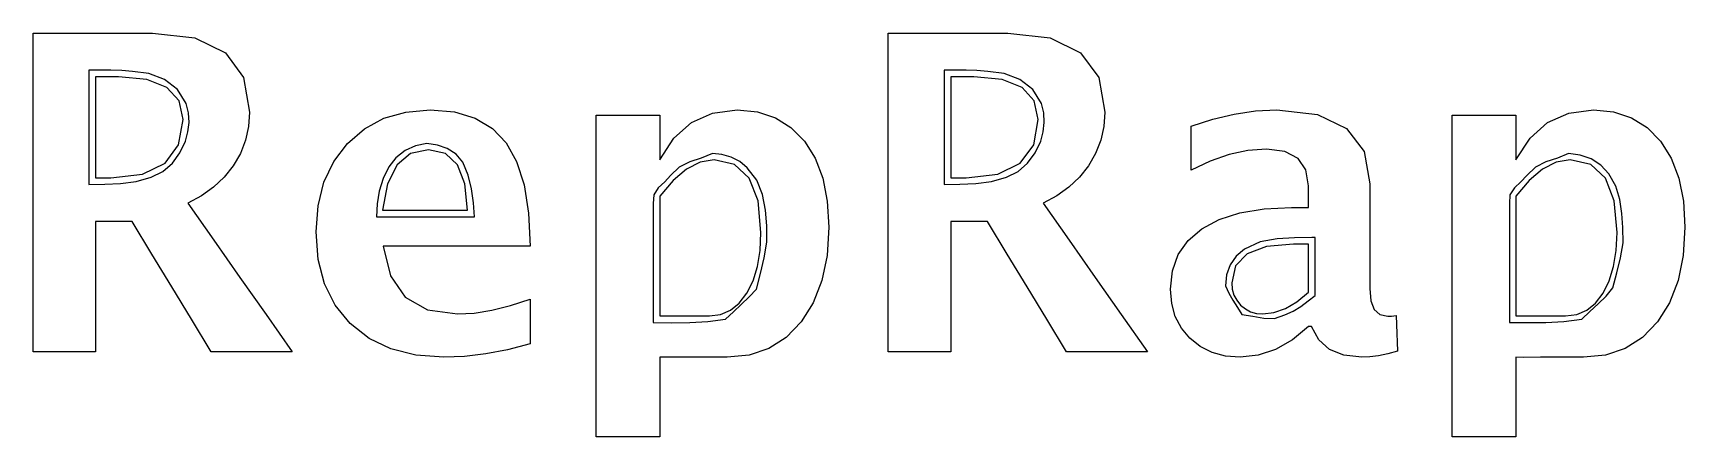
# Model space of a CAD drawing. Extents: x 0 to 282, y 0 to 69.
import ezdxf

# ---------------------------------------------------------------- set-up
doc = ezdxf.new("R2010")
doc.units = 0
doc.layers.add('Cutouts', color=7, linetype='CONTINUOUS')
doc.layers.add('Text', color=7, linetype='CONTINUOUS')

msp = doc.modelspace()

# ---------------------------------------------------------------- linework, layer by layer
at = {"layer": 'Cutouts', "color": 7}
for points in [[(9.551458, 62.138187), (9.551458, 57.391122), (9.551458, 52.644057), (9.551458, 47.896989), (9.551458, 43.149924), (12.24195, 43.226434), (14.948725, 43.353214), (17.619478, 43.687932), (20.201903, 44.388264), (22.168702, 45.378127), (23.801691, 46.818338), (25.101422, 48.587443), (26.068448, 50.564003), (26.451747, 52.156611), (26.649726, 53.777174), (26.585565, 55.399669), (26.182444, 56.998083), (24.667694, 59.370318), (22.455005, 61.079817), (19.811248, 62.11469), (17.003297, 62.463048), (15.144982, 62.622407), (13.281813, 62.678855), (11.416425, 62.689494), (9.551458, 62.711451), (9.551458, 62.568136), (9.551458, 62.424821), (9.551458, 62.281503), (9.551458, 62.138187)], [(155.672014, 62.138187), (155.672014, 57.391122), (155.672014, 52.644057), (155.672014, 47.896989), (155.672014, 43.149924), (158.362506, 43.226434), (161.06928, 43.353214), (163.740033, 43.687932), (166.32246, 44.388264), (168.287742, 45.377461), (169.917313, 46.818858), (171.21553, 48.588064), (172.186752, 50.560698), (172.571901, 52.15362), (172.770354, 53.775136), (172.706067, 55.39878), (172.303, 56.998083), (170.788251, 59.370318), (168.575561, 61.079817), (165.931805, 62.11469), (163.123852, 62.463048), (161.265537, 62.622407), (159.402368, 62.678855), (157.536981, 62.689494), (155.672014, 62.711451), (155.672014, 62.568136), (155.672014, 62.424821), (155.672014, 62.281503), (155.672014, 62.138187)], [(67.301181, 50.18784), (65.355399, 49.765641), (63.555541, 48.947155), (62.005134, 47.738688), (60.807702, 46.146548), (59.802406, 44.168105), (59.152728, 42.042266), (58.80196, 39.834761), (58.693403, 37.611312), (62.878228, 37.611312), (67.063056, 37.611312), (71.247883, 37.611312), (75.432708, 37.611312), (75.245225, 40.011898), (74.915516, 42.402568), (74.346407, 44.730941), (73.440736, 46.944624), (72.268167, 48.324759), (70.775446, 49.292191), (69.080482, 49.896643), (67.301181, 50.18784)], [(116.072708, 48.44159), (114.171976, 47.681978), (112.21076, 47.011663), (110.395055, 46.123947), (108.930858, 44.712122), (107.923638, 43.620278), (106.82664, 42.563271), (106.038241, 41.383162), (105.956806, 39.922007), (105.956806, 34.830983), (105.956806, 29.73996), (105.956806, 24.648933), (105.956806, 19.55791), (109.060669, 19.536941), (112.182456, 19.56299), (115.28263, 19.729808), (118.321667, 20.131159), (119.645963, 21.402438), (120.998406, 22.658801), (122.326578, 23.927957), (123.578056, 25.237618), (124.261451, 27.917981), (124.936837, 30.599338), (125.378216, 33.309608), (125.359589, 36.076715), (125.121306, 38.752667), (124.626531, 41.419224), (123.66093, 43.900192), (122.01017, 46.019379), (120.77157, 47.080901), (119.293092, 47.816338), (117.688789, 48.258846), (116.072708, 48.44159)], [(262.343194, 48.44159), (260.442462, 47.681978), (258.481246, 47.011663), (256.665541, 46.123947), (255.201344, 44.712122), (254.194124, 43.620278), (253.097126, 42.563271), (252.308727, 41.383162), (252.227292, 39.922007), (252.227292, 34.833187), (252.227292, 29.744368), (252.227292, 24.655549), (252.227292, 19.566729), (255.331143, 19.541414), (258.452922, 19.564104), (261.553099, 19.729227), (264.592153, 20.131165), (265.949608, 21.460378), (267.384256, 22.745835), (268.751998, 24.068984), (269.908737, 25.511277), (270.557117, 28.055003), (271.208985, 30.598308), (271.641062, 33.1689), (271.630084, 35.794498), (271.448818, 38.189487), (271.095066, 40.596179), (270.400467, 42.891797), (269.196656, 44.953569), (267.86203, 46.449923), (266.197252, 47.528836), (264.318818, 48.192117), (262.343194, 48.44159)], [(218.484097, 34.083535), (215.525237, 34.021008), (212.534379, 33.882959), (209.643653, 33.34604), (206.985179, 32.0869), (205.543573, 30.908608), (204.510346, 29.409334), (203.895449, 27.685266), (203.708821, 25.832596), (204.282043, 24.577511), (205.005886, 23.356192), (205.778611, 22.146156), (206.498472, 20.924924), (208.375069, 20.652763), (210.26041, 20.293333), (212.108469, 20.243377), (213.873218, 20.899636), (215.306173, 21.484305), (216.599031, 22.314225), (217.825015, 23.261173), (219.057361, 24.196935), (219.057361, 26.670787), (219.057361, 29.144643), (219.057361, 31.618496), (219.057361, 34.092351), (218.914046, 34.090094), (218.770728, 34.087836), (218.627412, 34.085578), (218.484097, 34.08332), (218.484097, 34.083317), (218.484097, 34.083315), (218.484097, 34.083312), (218.484097, 34.083535)]]:
    msp.add_lwpolyline(points, dxfattribs=at)
at = {"layer": 'Text', "color": 7}
for points in [[(0, 14.545671), (0, 28.170691), (0, 41.795711), (0, 55.420734), (0, 69.045754), (5.100179, 69.045754), (10.200359, 69.045754), (15.300539, 69.045754), (20.400719, 69.045754), (27.666611, 68.201077), (32.856543, 65.66708), (35.970512, 61.443794), (37.008525, 55.531204), (36.832433, 53.065099), (36.304226, 50.711783), (35.423898, 48.471255), (34.191456, 46.343514), (32.650577, 44.392949), (30.845023, 42.684062), (28.774802, 41.216848), (26.439921, 39.991301), (30.895674, 33.629823), (35.351426, 27.268345), (39.807179, 20.906867), (44.262932, 14.545389), (40.810643, 14.545474), (37.358357, 14.54553), (33.906068, 14.545587), (30.453782, 14.545671), (27.075142, 20.115355), (23.696503, 25.685039), (20.317864, 31.254723), (16.939225, 36.824406), (15.374188, 36.824406), (13.809151, 36.824406), (12.244113, 36.824406), (10.679076, 36.824406), (10.679076, 31.254723), (10.679076, 25.685039), (10.679076, 20.115355), (10.679076, 14.545671), (8.009307, 14.545671), (5.339538, 14.545671), (2.669769, 14.545671), (0, 14.545671)], [(146.119229, 14.545671), (146.119229, 28.170691), (146.119229, 41.795711), (146.119229, 55.420734), (146.119229, 69.045754), (151.219408, 69.045754), (156.319587, 69.045754), (161.419766, 69.045754), (166.519945, 69.045754), (173.78584, 68.201077), (178.975772, 65.66708), (182.089744, 61.443794), (183.127754, 55.531204), (182.951665, 53.065099), (182.423455, 50.711783), (181.54313, 48.471255), (180.310691, 46.343514), (178.769795, 44.392957), (176.964238, 42.684068), (174.894026, 41.216851), (172.559147, 39.991301), (177.0149, 33.629894), (181.470653, 27.268486), (185.926405, 20.907079), (190.382158, 14.545671), (186.929872, 14.545671), (183.477586, 14.545671), (180.025297, 14.545671), (176.573011, 14.545671), (173.194373, 20.115355), (169.815733, 25.685039), (166.437096, 31.254723), (163.058455, 36.824406), (161.493417, 36.824406), (159.928379, 36.824406), (158.363339, 36.824406), (156.798301, 36.824406), (156.798301, 31.254723), (156.798301, 25.685039), (156.798301, 20.115355), (156.798301, 14.545671), (154.128532, 14.545671), (151.458766, 14.545671), (148.788998, 14.545671), (146.119229, 14.545671)], [(10.679076, 44.299759), (11.33271, 44.299759), (11.986343, 44.299759), (12.639976, 44.299759), (13.29361, 44.299759), (18.690669, 44.923462), (22.545717, 46.794589), (24.858755, 49.913159), (25.629784, 54.279173), (24.94161, 57.469064), (22.877137, 59.747565), (19.436363, 61.114689), (14.619288, 61.570407), (13.634235, 61.570407), (12.649182, 61.570407), (11.664129, 61.570407), (10.679076, 61.570407), (10.679076, 57.252746), (10.679076, 52.935082), (10.679076, 48.61742), (10.679076, 44.299759)], [(156.798301, 44.299759), (157.451936, 44.299759), (158.105568, 44.299759), (158.759203, 44.299759), (159.412836, 44.299759), (164.809895, 44.923462), (168.664946, 46.794589), (170.977983, 49.913159), (171.749014, 54.279173), (171.060841, 57.469064), (168.996366, 59.747565), (165.555591, 61.114689), (160.738515, 61.570407), (159.753461, 61.570407), (158.768409, 61.570407), (157.783355, 61.570407), (156.798301, 61.570407), (156.798301, 57.252746), (156.798301, 52.935082), (156.798301, 48.61742), (156.798301, 44.299759)], [(84.917068, 15.908155), (81.08271, 14.909289), (77.349629, 14.195829), (73.71783, 13.767726), (70.187306, 13.625034), (65.39092, 13.984077), (61.128495, 15.06119), (57.400029, 16.856383), (54.205519, 19.369659), (51.643932, 22.504332), (49.814218, 26.163747), (48.716384, 30.347912), (48.350438, 35.056834), (48.685309, 39.522928), (49.689924, 43.531031), (51.364286, 47.081138), (53.70839, 50.173255), (56.60254, 52.678451), (59.927092, 54.467876), (63.682039, 55.541539), (67.867375, 55.899445), (72.0055, 55.549591), (75.545242, 54.500089), (78.486595, 52.750937), (80.829565, 50.302135), (82.617829, 47.096093), (83.895167, 43.075327), (84.661581, 38.23983), (84.917068, 32.5896), (78.647713, 32.5896), (72.378361, 32.5896), (66.109006, 32.5896), (59.839654, 32.5896), (61.047946, 27.53084), (63.568112, 23.917447), (67.400153, 21.749425), (72.544071, 21.026772), (75.374929, 21.18555), (78.380714, 21.66195), (81.561426, 22.455973), (84.917068, 23.567619), (84.917068, 21.652752), (84.917068, 19.737888), (84.917068, 17.823022), (84.917068, 15.908155)], [(96.185341, -0.000006), (96.185341, 13.744696), (96.185341, 27.489415), (96.185341, 41.234126), (96.185341, 54.978836), (98.910346, 54.978836), (101.635354, 54.978836), (104.360359, 54.978836), (107.085364, 54.978836), (107.085364, 53.073173), (107.085364, 51.16751), (107.085364, 49.261847), (107.085364, 47.356183), (109.485842, 51.093838), (112.489327, 53.763599), (116.095822, 55.365469), (120.305328, 55.899445), (123.756443, 55.5657), (126.818613, 54.564531), (129.491839, 52.895935), (131.776123, 50.559908), (133.60466, 47.639255), (134.910768, 44.216884), (135.694448, 40.29279), (135.955696, 35.866973), (135.661075, 31.042971), (134.77728, 26.734522), (133.304311, 22.941619), (131.242173, 19.664251), (128.685157, 17.022123), (125.727691, 15.134926), (122.369772, 14.002619), (118.611402, 13.625203), (115.01871, 13.625203), (111.255717, 13.625203), (108.289059, 13.625203), (107.085364, 13.625203), (107.085364, 10.218894), (107.085364, 6.812585), (107.085364, 3.406304), (107.085364, -0.000006), (104.360359, -0.000006), (101.635354, -0.000006), (98.910346, -0.000006), (96.185341, -0.000006)], [(217.926813, 18.890914), (215.153463, 16.587083), (212.283461, 14.941496), (209.3168, 13.954162), (206.253481, 13.625034), (203.726398, 13.827557), (201.447888, 14.435153), (199.417946, 15.447814), (197.636573, 16.865546), (196.186611, 18.605511), (195.150923, 20.584837), (194.52951, 22.803519), (194.32237, 25.261545), (194.657241, 28.420379), (195.661859, 31.194863), (197.336218, 33.585), (199.680322, 35.59079), (202.648123, 37.177689), (206.193621, 38.311184), (210.316812, 38.991289), (215.017689, 39.217995), (215.74497, 39.217995), (216.472251, 39.217995), (217.199532, 39.217995), (217.926813, 39.217995), (217.926813, 40.138604), (217.926813, 41.059213), (217.926813, 41.979825), (217.926813, 42.900433), (217.478006, 45.65534), (216.131606, 47.623137), (213.887626, 48.803825), (210.746058, 49.197404), (207.551531, 48.971838), (204.3386, 48.295182), (201.107263, 47.167442), (197.857514, 45.588611), (197.857514, 47.466656), (197.857514, 49.344701), (197.857514, 51.222746), (197.857514, 53.100791), (201.549152, 54.325181), (205.222385, 55.199751), (208.877208, 55.724507), (212.51363, 55.899445), (219.45731, 55.109999), (224.417088, 52.741723), (227.392972, 48.794616), (228.384941, 43.268674), (228.384941, 38.794507), (228.384941, 34.320339), (228.384941, 29.846171), (228.384941, 25.372004), (228.575946, 23.293722), (229.149021, 21.809233), (230.104163, 20.91854), (231.441371, 20.621642), (231.738243, 20.630871), (232.07656, 20.658528), (232.456318, 20.704573), (232.877521, 20.768965), (232.941963, 19.240757), (233.006406, 17.712552), (233.070849, 16.184344), (233.135291, 14.656133), (231.455158, 14.205029), (229.876305, 13.882816), (228.398733, 13.689465), (227.02244, 13.625034), (223.970602, 13.954162), (221.51717, 14.941499), (219.662149, 16.587086), (218.405532, 18.890917), (218.285853, 18.890917), (218.166171, 18.890917), (218.046492, 18.890917), (217.926813, 18.890914)], [(242.451867, -0.000006), (242.451867, 13.744696), (242.451867, 27.489415), (242.451867, 41.234126), (242.451867, 54.978836), (245.176873, 54.978836), (247.901878, 54.978836), (250.626886, 54.978836), (253.351891, 54.978836), (253.351891, 53.073173), (253.351891, 51.16751), (253.351891, 49.261847), (253.351891, 47.356183), (255.752369, 51.093838), (258.755854, 53.763599), (262.362346, 55.365469), (266.571851, 55.899445), (270.022966, 55.5657), (273.085137, 54.564531), (275.758365, 52.895935), (278.042652, 50.559908), (279.87119, 47.639255), (281.177294, 44.216884), (281.960972, 40.29279), (282.222222, 35.866973), (281.927599, 31.042971), (281.043806, 26.734522), (279.570838, 22.941619), (277.508696, 19.664251), (274.951681, 17.022123), (271.994215, 15.134926), (268.636298, 14.002619), (264.877925, 13.625203), (261.284974, 13.620688), (257.521549, 13.613068), (254.554804, 13.610246), (253.351891, 13.623792), (253.351891, 10.217483), (253.351891, 6.811174), (253.351891, 3.404893), (253.351891, -0.001417), (250.626886, -0.001417), (247.901881, -0.001417), (245.176873, -0.001417), (242.451867, -0.000006)], [(59.692357, 38.739276), (63.319558, 38.739276), (66.946763, 38.739276), (70.573965, 38.739276), (74.20117, 38.739276), (73.784579, 43.266357), (72.534845, 46.499992), (70.451969, 48.440185), (67.535953, 49.086934), (64.504835, 48.440185), (62.187198, 46.499992), (60.583039, 43.266357), (59.692357, 38.739276)], [(107.085364, 20.695491), (107.990143, 20.707993), (110.199314, 20.706582), (112.968913, 20.69964), (115.554972, 20.695463), (117.460621, 20.93825), (119.163744, 21.666623), (120.664343, 22.880616), (121.962424, 24.580252), (123.009595, 26.684994), (123.757583, 29.114256), (124.206387, 31.868037), (124.356007, 34.946336), (123.856555, 40.375614), (122.358254, 44.253678), (119.86111, 46.580527), (116.365113, 47.356155), (113.976116, 46.967182), (111.633161, 45.800304), (109.336242, 43.855521), (107.085364, 41.132833), (107.085364, 36.023491), (107.085364, 30.914148), (107.085364, 25.804805), (107.085364, 20.695491)], [(253.351891, 20.695491), (254.254085, 20.695491), (256.463543, 20.695491), (259.234579, 20.695491), (261.821501, 20.695491), (263.727147, 20.938278), (265.430268, 21.666652), (266.930869, 22.880645), (268.228947, 24.58028), (269.276122, 26.685023), (270.024112, 29.114284), (270.472913, 31.868065), (270.62253, 34.946364), (270.123082, 40.375642), (268.624787, 44.253706), (266.127639, 46.580555), (262.63164, 47.356183), (260.242643, 46.967211), (257.899687, 45.800332), (255.602768, 43.85555), (253.351891, 41.132862), (253.351891, 36.023519), (253.351891, 30.914176), (253.351891, 25.804834), (253.351891, 20.695491)], [(217.926813, 24.745992), (217.926813, 26.798956), (217.926813, 28.851916), (217.926813, 30.904877), (217.926813, 32.957841), (217.282387, 32.957841), (216.63796, 32.957841), (215.993534, 32.957841), (215.349108, 32.957841), (210.725334, 32.543561), (207.422643, 31.300733), (205.441034, 29.229372), (204.780501, 26.329473), (204.876013, 25.251198), (205.162551, 24.262681), (205.640116, 23.363933), (206.308714, 22.55496), (207.11769, 21.886359), (208.016433, 21.408791), (209.004941, 21.122259), (210.083217, 21.026772), (212.009581, 21.259199), (213.958969, 21.956547), (215.931377, 23.118815), (217.926813, 24.745992)]]:
    msp.add_lwpolyline(points, dxfattribs=at)

doc.saveas('drawing.dxf')
